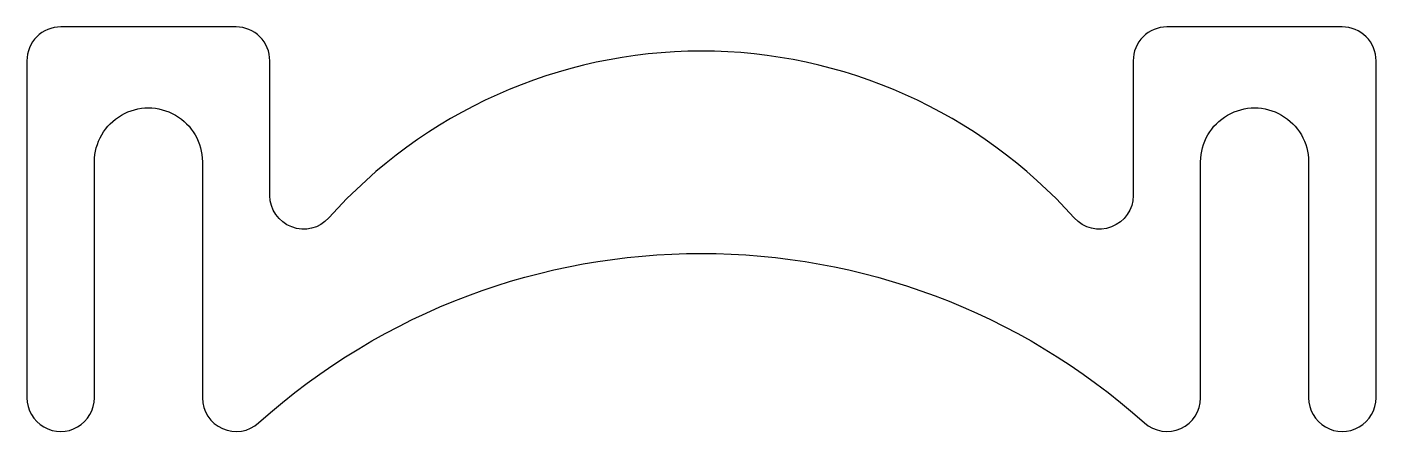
# Model space of a CAD drawing. Extents: x -50 to 50, y -15 to 15.
import ezdxf

# ---------------------------------------------------------------- set-up
doc = ezdxf.new("R2010")
doc.units = 0
doc.layers.get('0').update_dxf_attribs({"linetype": 'CONTINUOUS'})

msp = doc.modelspace()

# ---------------------------------------------------------------- linework, layer by layer
msp.add_open_spline([(32, 12.4999), (31.9995, 13.1626), (32.2624, 13.7982), (32.7306, 14.2671), (32.7306, 14.2671), (33.1988, 14.7359), (33.8373, 14.9995), (34.5, 14.9999), (34.5, 14.9999), (34.5, 14.9999), (47.5, 14.9999), (47.5, 14.9999), (47.5, 14.9999), (48.1626, 15.0004), (48.7982, 14.7375), (49.2671, 14.2693), (49.2671, 14.2693), (49.7359, 13.8011), (49.9995, 13.1626), (50, 12.4999), (50, 12.4999), (50, 12.4999), (49.9999, -12.5), (49.9999, -12.5), (49.9999, -12.5), (49.9999, -13.3931), (49.5235, -14.2184), (48.7499, -14.665), (48.7499, -14.665), (47.9764, -15.1116), (47.0235, -15.1116), (46.2499, -14.665), (46.2499, -14.665), (45.4764, -14.2184), (44.9999, -13.3931), (44.9999, -12.5), (44.9999, -12.5), (44.9999, -12.5), (45, 4.9999), (45, 4.9999), (45, 4.9999), (45, 6.429), (44.2376, 7.7495), (43, 8.4641), (43, 8.4641), (41.7623, 9.1786), (40.2376, 9.1786), (39, 8.4641), (39, 8.4641), (37.7623, 7.7495), (37, 6.429), (37, 4.9999), (37, 4.9999), (37, 4.9999), (36.9999, -12.5), (36.9999, -12.5), (36.9999, -12.5), (37.0031, -13.4849), (36.4268, -14.3797), (35.5286, -14.7842), (35.5286, -14.7842), (34.6305, -15.1887), (33.5667, -15.0166), (32.8312, -14.3614), (32.8312, -14.3614), (14.1289, 2.3876), (-14.1459, 2.4066), (-32.8312, -14.3614), (-32.8312, -14.3614), (-33.5625, -15.0213), (-34.6134, -15.1894), (-35.5141, -14.7907), (-35.5141, -14.7907), (-36.4148, -14.3919), (-36.9968, -13.4849), (-36.9999, -12.5), (-36.9999, -12.5), (-36.9999, -12.5), (-36.9999, 4.9999), (-36.9999, 4.9999), (-36.9999, 4.9999), (-36.9999, 6.429), (-37.7623, 7.7495), (-38.9999, 8.4641), (-38.9999, 8.4641), (-40.2376, 9.1786), (-41.7623, 9.1786), (-42.9999, 8.4641), (-42.9999, 8.4641), (-44.2376, 7.7495), (-44.9999, 6.429), (-44.9999, 4.9999), (-44.9999, 4.9999), (-44.9999, 4.9999), (-44.9999, -12.5), (-44.9999, -12.5), (-44.9999, -12.5), (-44.9999, -13.3931), (-45.4764, -14.2184), (-46.2499, -14.665), (-46.2499, -14.665), (-47.0235, -15.1116), (-47.9764, -15.1116), (-48.7499, -14.665), (-48.7499, -14.665), (-49.5235, -14.2184), (-49.9999, -13.3931), (-49.9999, -12.5), (-49.9999, -12.5), (-49.9999, -12.5), (-49.9999, 12.4999), (-49.9999, 12.4999), (-49.9999, 12.4999), (-50.0004, 13.1626), (-49.7375, 13.7982), (-49.2693, 14.2671), (-49.2693, 14.2671), (-48.8011, 14.7359), (-48.1626, 14.9995), (-47.4999, 14.9999), (-47.4999, 14.9999), (-47.4999, 14.9999), (-34.4999, 14.9999), (-34.4999, 14.9999), (-34.4999, 14.9999), (-33.8373, 15.0004), (-33.2017, 14.7375), (-32.7328, 14.2693), (-32.7328, 14.2693), (-32.264, 13.8011), (-32.0004, 13.1626), (-31.9999, 12.4999), (-31.9999, 12.4999), (-31.9999, 12.4999), (-31.9999, 2.4999), (-31.9999, 2.4999), (-31.9999, 2.4999), (-31.9955, 1.4615), (-31.3505, 0.5336), (-30.3788, 0.1674), (-30.3788, 0.1674), (-29.407, -0.1986), (-28.3245, 0.0568), (-27.6358, 0.8341), (-27.6358, 0.8341), (-20.6155, 8.7023), (-10.5742, 13.2051), (-0.0293, 13.2135), (-0.0293, 13.2135), (10.5155, 13.2218), (20.6031, 8.6912), (27.6358, 0.8341), (27.6358, 0.8341), (28.3311, 0.0628), (29.4304, -0.1993), (30.3989, 0.1751), (30.3989, 0.1751), (31.3675, 0.5496), (32.0044, 1.4615), (32, 2.4999), (32, 2.4999), (32, 2.4999), (32, 12.4999), (32, 12.4999)], degree=3, knots=[0, 0, 0, 0, 0.02380952, 0.02380952, 0.02380952, 0.02380952, 0.04761905, 0.04761905, 0.04761905, 0.04761905, 0.07142857, 0.07142857, 0.07142857, 0.07142857, 0.0952381, 0.0952381, 0.0952381, 0.0952381, 0.11904762, 0.11904762, 0.11904762, 0.11904762, 0.14285714, 0.14285714, 0.14285714, 0.14285714, 0.16666667, 0.16666667, 0.16666667, 0.16666667, 0.19047619, 0.19047619, 0.19047619, 0.19047619, 0.21428571, 0.21428571, 0.21428571, 0.21428571, 0.23809524, 0.23809524, 0.23809524, 0.23809524, 0.26190476, 0.26190476, 0.26190476, 0.26190476, 0.28571429, 0.28571429, 0.28571429, 0.28571429, 0.30952381, 0.30952381, 0.30952381, 0.30952381, 0.33333333, 0.33333333, 0.33333333, 0.33333333, 0.35714286, 0.35714286, 0.35714286, 0.35714286, 0.38095238, 0.38095238, 0.38095238, 0.38095238, 0.4047619, 0.4047619, 0.4047619, 0.4047619, 0.42857143, 0.42857143, 0.42857143, 0.42857143, 0.45238095, 0.45238095, 0.45238095, 0.45238095, 0.47619048, 0.47619048, 0.47619048, 0.47619048, 0.5, 0.5, 0.5, 0.5, 0.52380952, 0.52380952, 0.52380952, 0.52380952, 0.54761905, 0.54761905, 0.54761905, 0.54761905, 0.57142857, 0.57142857, 0.57142857, 0.57142857, 0.5952381, 0.5952381, 0.5952381, 0.5952381, 0.61904762, 0.61904762, 0.61904762, 0.61904762, 0.64285714, 0.64285714, 0.64285714, 0.64285714, 0.66666667, 0.66666667, 0.66666667, 0.66666667, 0.69047619, 0.69047619, 0.69047619, 0.69047619, 0.71428571, 0.71428571, 0.71428571, 0.71428571, 0.73809524, 0.73809524, 0.73809524, 0.73809524, 0.76190476, 0.76190476, 0.76190476, 0.76190476, 0.78571429, 0.78571429, 0.78571429, 0.78571429, 0.80952381, 0.80952381, 0.80952381, 0.80952381, 0.83333333, 0.83333333, 0.83333333, 0.83333333, 0.85714286, 0.85714286, 0.85714286, 0.85714286, 0.88095238, 0.88095238, 0.88095238, 0.88095238, 0.9047619, 0.9047619, 0.9047619, 0.9047619, 0.92857143, 0.92857143, 0.92857143, 0.92857143, 0.95238095, 0.95238095, 0.95238095, 0.95238095, 1, 1, 1, 1])

doc.saveas('drawing.dxf')
